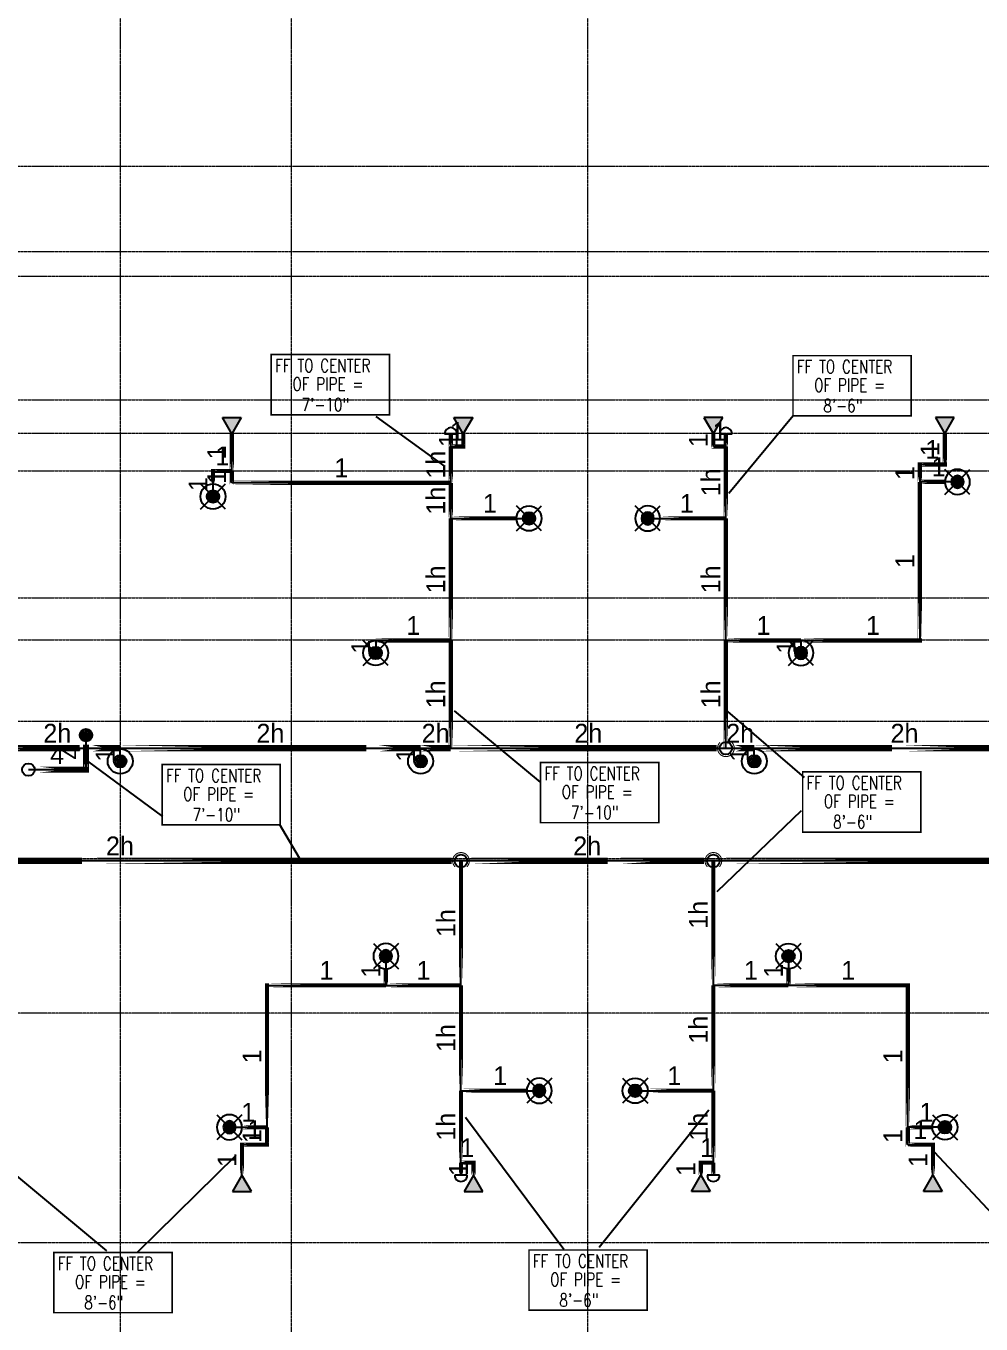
# Model space of a CAD drawing. Header units: inches. Extents: x -3679 to 241, y -496 to 3453.
# Drawn here: x -1729 to -1271, y 50 to 672 of the extents above; entities that cross this region are included whole.
import ezdxf
from ezdxf.enums import TextEntityAlignment as Align

# ---------------------------------------------------------------- set-up
doc = ezdxf.new("R2010")
doc.units = ezdxf.units.IN
doc.header["$MEASUREMENT"] = 0
doc.linetypes.add('Grid Line', pattern=[0.875, 0.5, -0.125, 0.125, -0.125])
for name, color, linetype in [('Coordination', 1, 'Continuous'), ('headdn', 7, 'Continuous'), ('PIPEBL', 4, 'Continuous'), ('pipemn', 6, 'Continuous'), ('PIPESPC', 7, 'Continuous'), ('spk-cap', 7, 'Continuous'), ('spk-pipedrop', 7, 'Continuous'), ('spk-piperise', 7, 'Continuous'), ('TIDYPIPE', 7, 'Continuous')]:
    doc.layers.add(name, color=color, linetype=linetype)
doc.layers.add('S-GRID', color=1, linetype='Continuous', lineweight=9)
doc.styles.add('PDA1', font='ROMAND', dxfattribs={"width": 0.755})
doc.styles.add('PIPE', font='PIPE.SHX')

# ---------------------------------------------------------------- blocks, each defined once
blk = doc.blocks.new('side2')
for p, q in [((0, 0), (7.79, 4.5)), ((7.79, -4.5), (0, 0)), ((7.79, 4.5), (7.79, -4.5))]:
    blk.add_line(p, q)
blk.add_solid([(7.79, -4.5), (0, 0), (7.79, 4.5)])
blk = doc.blocks.new('dpend2')
for p, q in [((-6, -6), (6, 6)), ((6, -6), (-6, 6))]:
    blk.add_line(p, q)
for radius in [6, 3]:
    blk.add_circle((0, 0), radius)
for points in [[(0, 0), (-3, 0), (-2.08, 2.07)], [(0, 0), (-3, 0), (-2.08, -2.07)], [(0, 0), (0, 3), (-2.12, 2.14)], [(0, 0), (0, -3), (-2.12, -2.14)], [(0, 0), (0, 3), (2.12, 2.14)], [(0, 0), (3, 0), (2.08, 2.07)], [(0, 0), (3, 0), (2.08, -2.07)], [(0, 0), (0, -3), (2.12, -2.14)]]:
    blk.add_solid(points)
blk = doc.blocks.new('dpend1')
for radius in [6, 3]:
    blk.add_circle((0, 0), radius)
for points in [[(0.01, 2.97), (-2.53, -1.59), (-2.62, 1.36)], [(0.01, 2.97), (-2.49, -1.59), (2.52, -1.59)], [(2.52, -1.59), (0.01, 2.97), (2.6, 1.47)], [(2.52, -1.59), (-2.53, -1.59), (0.01, -2.98)]]:
    blk.add_solid(points)
blk = doc.blocks.new('rise')
blk.add_circle((0, 0), 3)
blk = doc.blocks.new('PIPESPC')
at = {"layer": 'PIPESPC', "style": 'PIPE', "width": 0.9}
blk.add_attdef('SIZE', text='', height=9, dxfattribs=at).set_placement((0, 4.02), align=Align.CENTER)
at = {"layer": 'PIPESPC', "style": 'PIPE', "flags": 1}
blk.add_attdef('SCHED', (25.3, 3.89), '', height=9, dxfattribs=at)
blk = doc.blocks.new('CAP')
blk.add_line((0, 3), (0, -3))
blk.add_arc((0, 0), 3, 270, 90)
blk = doc.blocks.new('drop')
blk.add_circle((0, 0), 3)
for points in [[(0.01, 2.97), (-2.53, -1.59), (-2.62, 1.36)], [(0.01, 2.97), (-2.49, -1.59), (2.52, -1.59)], [(2.52, -1.59), (0.01, 2.97), (2.6, 1.47)], [(2.52, -1.59), (-2.53, -1.59), (0.01, -2.98)]]:
    blk.add_solid(points)
blk = doc.blocks.new('TIDYRUN')
at = {"const_width": 0.5}
blk.add_lwpolyline([(-2.83, 2.83, -2.414214), (-2.83, -2.83, -1.737895)], format="xyb", dxfattribs=at)

msp = doc.modelspace()

# ---------------------------------------------------------------- linework, layer by layer
at = {"layer": 'Coordination', "color": 1}
for p, q in [((-1392.18, 448.25), (-1361.35, 485.52)), ((-1528.27, 460.99), (-1561.31, 484.98)), ((-1523.94, 343.94), (-1482.6, 309.72)), ((-1392.81, 343.68), (-1356.13, 311.97)), ((-1699.66, 319.74), (-1663.68, 293.31)), ((-1397.75, 257.38), (-1357.43, 296.11)), ((-1598.07, 273.27), (-1607.61, 289.62)), ((-1401.74, 152.54), (-1454.38, 86.77)), ((-1518.48, 149.15), (-1471.36, 85.92)), ((-1628.53, 130.9), (-1676.08, 84.23)), ((-1293.81, 132.6), (-1251.78, 87.62)), ((-1741.45, 127.51), (-1690.51, 85.07))]:
    msp.add_line(p, q, dxfattribs=at)
at = {"layer": 'Coordination', "color": 1, "const_width": 0.75}
for points in [[(-1611.58, 514.65), (-1611.58, 485.78), (-1554.91, 485.78), (-1554.91, 514.65), (-1611.58, 514.65)], [(-1361.47, 514.15), (-1361.47, 485.28), (-1304.79, 485.28), (-1304.79, 514.15), (-1361.47, 514.15)], [(-1663.93, 318.15), (-1663.93, 289.28), (-1607.26, 289.28), (-1607.26, 318.15), (-1663.93, 318.15)], [(-1482.48, 319.18), (-1482.48, 290.31), (-1425.81, 290.31), (-1425.81, 319.18), (-1482.48, 319.18)], [(-1356.81, 314.69), (-1356.81, 285.82), (-1300.14, 285.82), (-1300.14, 314.69), (-1356.81, 314.69)], [(-1715.81, 84.36), (-1715.81, 55.49), (-1659.13, 55.49), (-1659.13, 84.36), (-1715.81, 84.36)], [(-1488.04, 85.54), (-1488.04, 56.67), (-1431.36, 56.67), (-1431.36, 85.54), (-1488.04, 85.54)]]:
    msp.add_lwpolyline(points, dxfattribs=at)
at = {"layer": 'PIPEBL', "color": 1}
for p, q in [((-1630.51, 458.85), (-1630.51, 476.64)), ((-1525.51, 470.64), (-1525.51, 476.64)), ((-1519.51, 470.64), (-1519.51, 476.64)), ((-1399.63, 470.64), (-1399.63, 476.64)), ((-1393.63, 470.64), (-1393.63, 476.64)), ((-1288.63, 476.64), (-1288.63, 462)), ((-1525.51, 453.18), (-1525.51, 470.64)), ((-1525.51, 470.64), (-1519.51, 470.64)), ((-1399.63, 470.64), (-1393.63, 470.64)), ((-1393.63, 436.14), (-1393.63, 470.64)), ((-1288.63, 462), (-1300.62, 462)), ((-1300.62, 462), (-1300.62, 453.64)), ((-1639.51, 446.64), (-1639.51, 458.85)), ((-1639.51, 458.85), (-1630.51, 458.85)), ((-1630.51, 453.18), (-1630.51, 458.85)), ((-1525.51, 453.18), (-1630.51, 453.18)), ((-1525.51, 436.14), (-1525.51, 453.18)), ((-1300.62, 453.64), (-1300.62, 377.64)), ((-1282.63, 453.64), (-1300.62, 453.64)), ((-1525.51, 436.14), (-1488.01, 436.14)), ((-1525.51, 377.64), (-1525.51, 436.14)), ((-1431.13, 436.14), (-1393.63, 436.14)), ((-1393.63, 377.64), (-1393.63, 436.14)), ((-1561.51, 377.64), (-1525.51, 377.64)), ((-1561.51, 377.64), (-1561.51, 371.64)), ((-1525.51, 326), (-1525.51, 377.64)), ((-1393.63, 326), (-1393.63, 377.64)), ((-1393.63, 377.64), (-1357.63, 377.64)), ((-1357.63, 377.64), (-1357.63, 371.64)), ((-1357.63, 377.64), (-1300.62, 377.64)), ((-1684, 319.74), (-1684, 326)), ((-1540, 319.74), (-1540, 326)), ((-1380, 319.74), (-1380, 326)), ((-1520.63, 212.36), (-1520.63, 272)), ((-1399.63, 220.36), (-1399.63, 272)), ((-1556.63, 226.36), (-1556.63, 212.36)), ((-1363.63, 226.36), (-1363.63, 212.36)), ((-1399.63, 161.86), (-1399.63, 220.36)), ((-1613.62, 144.36), (-1613.62, 212.36)), ((-1613.62, 212.36), (-1556.63, 212.36)), ((-1556.63, 212.36), (-1520.63, 212.36)), ((-1520.63, 161.86), (-1520.63, 212.36)), ((-1363.63, 212.36), (-1399.63, 212.36)), ((-1306.38, 212.36), (-1363.63, 212.36)), ((-1306.38, 144.36), (-1306.38, 212.36)), ((-1520.63, 127.36), (-1520.63, 161.86)), ((-1520.63, 161.86), (-1483.13, 161.86)), ((-1437.13, 161.86), (-1399.63, 161.86)), ((-1399.63, 127.36), (-1399.63, 161.86)), ((-1631.62, 144.36), (-1613.62, 144.36)), ((-1613.62, 136), (-1613.62, 144.36)), ((-1306.38, 136), (-1306.38, 144.36)), ((-1288.63, 144.36), (-1306.38, 144.36)), ((-1625.63, 121.36), (-1625.63, 136)), ((-1613.62, 136), (-1625.63, 136)), ((-1306.38, 136), (-1294.38, 136)), ((-1294.38, 121.36), (-1294.38, 136)), ((-1520.63, 127.36), (-1514.63, 127.36)), ((-1520.63, 127.36), (-1520.63, 121.36)), ((-1514.63, 127.36), (-1514.63, 121.36)), ((-1405.63, 127.36), (-1399.63, 127.36)), ((-1405.63, 127.36), (-1405.63, 121.36)), ((-1399.63, 127.36), (-1399.63, 121.36))]:
    msp.add_line(p, q, dxfattribs=at)
at = {"layer": 'pipemn', "color": 1}
for p, q in [((-1700.41, 332.24), (-1700.41, 315.74)), ((-1744.29, 326), (-1684, 326)), ((-1684, 326), (-1540, 326)), ((-1540, 326), (-1525.51, 326)), ((-1525.51, 326), (-1393.63, 326)), ((-1393.63, 326), (-1380, 326)), ((-1380, 326), (-1236, 326)), ((-1728, 315.74), (-1700.41, 315.74)), ((-1520.63, 272), (-1847.63, 272)), ((-1399.63, 272), (-1520.63, 272)), ((-1072.63, 272), (-1399.63, 272))]:
    msp.add_line(p, q, dxfattribs=at)
at = {"layer": 'S-GRID', "linetype": 'Grid Line'}
for p, q in [((-1684, 1771.74), (-1684, -484.26)), ((-1602, 1771.74), (-1602, -484.26)), ((-1460, 1771.74), (-1460, -484.26)), ((-3666.39, 605), (228, 605)), ((-3666.39, 564), (228, 564)), ((228, 552), (-3666.39, 552)), ((-3666.39, 493), (228, 493)), ((-3666.39, 477), (228, 477)), ((-3666.39, 459), (228, 459)), ((-3666.39, 398), (228, 398)), ((-3666.39, 378), (228, 378)), ((-3666.39, 339), (226, 339)), ((228, 273), (-3666.39, 273)), ((228, 199), (-3666.39, 199)), ((228, 89), (-3666.39, 89))]:
    msp.add_line(p, q, dxfattribs=at)
at = {"layer": 'TIDYPIPE', "color": 1}
for points, const_width in [([(-1630.51, 458.85), (-1630.51, 476.64)], 2), ([(-1525.51, 470.64), (-1525.51, 476.64)], 2), ([(-1519.51, 469.64), (-1519.51, 476.64)], 2), ([(-1399.63, 469.64), (-1399.63, 476.64)], 2), ([(-1393.63, 470.64), (-1393.63, 476.64)], 2), ([(-1288.63, 461), (-1288.63, 476.64)], 2), ([(-1525.51, 453.18), (-1525.51, 470.64)], 2), ([(-1525.51, 470.64), (-1518.51, 470.64)], 2), ([(-1400.63, 470.64), (-1393.63, 470.64)], 2), ([(-1393.63, 436.14), (-1393.63, 470.64)], 2), ([(-1639.51, 452.64), (-1639.51, 459.85)], 2), ([(-1301.62, 462), (-1287.63, 462)], 2), ([(-1300.62, 453.64), (-1300.62, 463)], 2), ([(-1640.51, 458.85), (-1630.51, 458.85)], 2), ([(-1631.51, 453.18), (-1525.51, 453.18)], 2), ([(-1630.51, 452.18), (-1630.51, 458.85)], 2), ([(-1525.51, 436.14), (-1525.51, 453.18)], 2), ([(-1300.62, 453.64), (-1288.63, 453.64)], 2), ([(-1300.62, 376.64), (-1300.62, 453.64)], 2), ([(-1525.51, 377.64), (-1525.51, 436.14)], 2), ([(-1525.51, 436.14), (-1494.01, 436.14)], 2), ([(-1425.13, 436.14), (-1393.63, 436.14)], 2), ([(-1393.63, 377.64), (-1393.63, 436.14)], 2), ([(-1562.51, 377.64), (-1525.51, 377.64)], 2), ([(-1525.51, 326), (-1525.51, 377.64)], 2), ([(-1393.63, 377.64), (-1357.63, 377.64)], 2), ([(-1393.63, 326), (-1393.63, 377.64)], 2), ([(-1357.63, 377.64), (-1299.62, 377.64)], 2), ([(-1744.29, 326), (-1703.41, 326)], 3), ([(-1700.41, 314.24), (-1700.41, 327.74)], 3), ([(-1697.41, 326), (-1684, 326)], 3), ([(-1684, 326), (-1565.95, 326)], 3), ([(-1559.95, 326), (-1540, 326)], 3), ([(-1540, 326), (-1525.51, 326)], 3), ([(-1525.51, 326), (-1398.13, 326)], 3), ([(-1389.13, 326), (-1380, 326)], 3), ([(-1380, 326), (-1313.95, 326)], 3), ([(-1307.95, 326), (-1236, 326)], 3), ([(-1723.5, 315.74), (-1698.91, 315.74)], 3), ([(-1843.13, 272), (-1702.38, 272)], 3), ([(-1696.38, 272), (-1525.13, 272)], 3), ([(-1520.63, 212.36), (-1520.63, 272)], 2), ([(-1516.13, 272), (-1450.38, 272)], 3), ([(-1444.38, 272), (-1404.13, 272)], 3), ([(-1399.63, 212.36), (-1399.63, 272)], 2), ([(-1395.13, 272), (-1198.38, 272)], 3), ([(-1556.63, 212.36), (-1556.63, 220.36)], 2), ([(-1363.63, 212.36), (-1363.63, 220.36)], 2), ([(-1614.62, 212.36), (-1556.63, 212.36)], 2), ([(-1613.62, 144.36), (-1613.62, 213.36)], 2), ([(-1556.63, 212.36), (-1520.63, 212.36)], 2), ([(-1520.63, 161.86), (-1520.63, 212.36)], 2), ([(-1399.63, 161.86), (-1399.63, 212.36)], 2), ([(-1399.63, 212.36), (-1363.63, 212.36)], 2), ([(-1363.63, 212.36), (-1305.38, 212.36)], 2), ([(-1306.38, 144.36), (-1306.38, 213.36)], 2), ([(-1520.63, 161.86), (-1489.13, 161.86)], 2), ([(-1520.63, 127.36), (-1520.63, 161.86)], 2), ([(-1431.13, 161.86), (-1399.63, 161.86)], 2), ([(-1399.63, 127.36), (-1399.63, 161.86)], 2), ([(-1625.63, 144.36), (-1613.62, 144.36)], 2), ([(-1613.62, 135), (-1613.62, 144.36)], 2), ([(-1306.38, 144.36), (-1294.63, 144.36)], 2), ([(-1306.38, 135), (-1306.38, 144.36)], 2), ([(-1626.63, 136), (-1612.62, 136)], 2), ([(-1625.63, 121.36), (-1625.63, 137)], 2), ([(-1307.38, 136), (-1293.38, 136)], 2), ([(-1294.38, 121.36), (-1294.38, 137)], 2), ([(-1520.63, 127.36), (-1513.63, 127.36)], 2), ([(-1520.63, 121.36), (-1520.63, 127.36)], 2), ([(-1514.63, 121.36), (-1514.63, 128.36)], 2), ([(-1406.63, 127.36), (-1399.63, 127.36)], 2), ([(-1405.63, 121.36), (-1405.63, 128.36)], 2), ([(-1399.63, 121.36), (-1399.63, 127.36)], 2)]:
    msp.add_lwpolyline(points, close=True, dxfattribs=dict(at, const_width=const_width))

# ---------------------------------------------------------------- block references
at = {"layer": 'headdn', "color": 1}
for name, p, rotation in [('side2', (-1630.51, 476.64), 90), ('side2', (-1519.51, 476.64), 90), ('dpend2', (-1363.63, 226.36), 180), ('dpend2', (-1437.13, 161.86), 180), ('dpend2', (-1288.63, 144.36), 180), ('side2', (-1405.63, 121.36), 270), ('side2', (-1294.38, 121.36), 270)]:
    msp.add_blockref(name, p, dxfattribs=dict(at, rotation=rotation))
at = {"layer": 'headdn', "color": 1, "extrusion": (0, 0, -1), "zscale": -1}
for name, p, rotation in [('side2', (1399.63, 476.64), 90), ('side2', (1288.63, 476.64), 90), ('dpend2', (1556.63, 226.36), 180), ('dpend2', (1483.13, 161.86), 180), ('dpend2', (1631.62, 144.36), 180), ('side2', (1625.63, 121.36), 270), ('side2', (1514.63, 121.36), 270)]:
    msp.add_blockref(name, p, dxfattribs=dict(at, rotation=rotation))
for p in [(1282.63, 453.64), (1431.13, 436.14), (1357.63, 371.64)]:
    msp.add_blockref('dpend2', p, dxfattribs=at)
at = {"layer": 'headdn', "color": 1}
for name, p in [('dpend2', (-1639.51, 446.64)), ('dpend2', (-1488.01, 436.14)), ('dpend2', (-1561.51, 371.64)), ('dpend1', (-1684, 319.74)), ('dpend1', (-1540, 319.74)), ('dpend1', (-1380, 319.74))]:
    msp.add_blockref(name, p, dxfattribs=at)
at = {"layer": 'PIPESPC', "color": 1}
ref = msp.add_blockref('PIPESPC', (-1522.51, 470.64), dxfattribs=at)
ref.add_attrib('SIZE', '1', dxfattribs={"color": 0, "height": 9, "style": 'PIPE'}).set_placement((-1522.51, 470.64), align=Align.BOTTOM_CENTER)
ref = msp.add_blockref('PIPESPC', (-1396.63, 470.64), dxfattribs=at)
ref.add_attrib('SIZE', '1', dxfattribs={"color": 0, "height": 9, "style": 'PIPE'}).set_placement((-1396.63, 470.64), align=Align.BOTTOM_CENTER)
ref = msp.add_blockref('PIPESPC', (-1519.51, 473.64), dxfattribs=dict(at, rotation=90))
ref.add_attrib('SIZE', '1', dxfattribs={"color": 0, "height": 9, "rotation": 90, "style": 'PIPE'}).set_placement((-1519.51, 473.64), align=Align.BOTTOM_CENTER)
ref = msp.add_blockref('PIPESPC', (-1399.63, 473.64), dxfattribs=dict(at, rotation=90))
ref.add_attrib('SIZE', '1', dxfattribs={"color": 0, "height": 9, "rotation": 90, "style": 'PIPE'}).set_placement((-1399.63, 473.64), align=Align.BOTTOM_CENTER)
ref = msp.add_blockref('PIPESPC', (-1294.63, 462), dxfattribs=at)
ref.add_attrib('SIZE', '1', dxfattribs={"color": 0, "height": 9, "style": 'PIPE'}).set_placement((-1294.63, 462), align=Align.BOTTOM_CENTER)
ref = msp.add_blockref('PIPESPC', (-1630.51, 467.74), dxfattribs=dict(at, rotation=90.00000065329459))
ref.add_attrib('SIZE', '1', dxfattribs={"color": 0, "height": 9, "rotation": 90, "style": 'PIPE'}).set_placement((-1630.51, 467.74), align=Align.BOTTOM_CENTER)
ref = msp.add_blockref('PIPESPC', (-1635.01, 458.85), dxfattribs=at)
ref.add_attrib('SIZE', '1', dxfattribs={"color": 0, "height": 9, "style": 'PIPE'}).set_placement((-1635.01, 458.85), align=Align.BOTTOM_CENTER)
ref = msp.add_blockref('PIPESPC', (-1525.51, 461.91), dxfattribs=dict(at, rotation=90))
ref.add_attrib('SIZE', '1h', dxfattribs={"color": 0, "height": 9, "rotation": 90, "style": 'PIPE'}).set_placement((-1525.51, 461.91), align=Align.BOTTOM_CENTER)
ref = msp.add_blockref('PIPESPC', (-1288.63, 469.32), dxfattribs=dict(at, rotation=90))
ref.add_attrib('SIZE', '1', dxfattribs={"color": 0, "height": 9, "rotation": 90, "style": 'PIPE'}).set_placement((-1288.63, 469.32), align=Align.BOTTOM_CENTER)
ref = msp.add_blockref('PIPESPC', (-1578.01, 453.18), dxfattribs=at)
ref.add_attrib('SIZE', '1', dxfattribs={"color": 0, "height": 9, "style": 'PIPE'}).set_placement((-1578.01, 453.18), align=Align.BOTTOM_CENTER)
ref = msp.add_blockref('PIPESPC', (-1300.62, 457.82), dxfattribs=dict(at, rotation=90))
ref.add_attrib('SIZE', '1', dxfattribs={"color": 0, "height": 9, "rotation": 90, "style": 'PIPE'}).set_placement((-1300.62, 457.82), align=Align.BOTTOM_CENTER)
ref = msp.add_blockref('PIPESPC', (-1291.63, 453.64), dxfattribs=at)
ref.add_attrib('SIZE', '1', dxfattribs={"color": 0, "height": 9, "style": 'PIPE'}).set_placement((-1291.63, 453.64), align=Align.BOTTOM_CENTER)
ref = msp.add_blockref('PIPESPC', (-1639.51, 452.58), dxfattribs=dict(at, rotation=90.00000225886933))
ref.add_attrib('SIZE', '1', dxfattribs={"color": 0, "height": 9, "rotation": 90, "style": 'PIPE'}).set_placement((-1639.51, 452.58), align=Align.BOTTOM_CENTER)
ref = msp.add_blockref('PIPESPC', (-1630.51, 456.02), dxfattribs=dict(at, rotation=90.00000065329095))
ref.add_attrib('SIZE', '1', dxfattribs={"color": 0, "height": 9, "rotation": 90, "style": 'PIPE'}).set_placement((-1630.51, 456.02), align=Align.BOTTOM_CENTER)
ref = msp.add_blockref('PIPESPC', (-1393.63, 453.39), dxfattribs=dict(at, rotation=90))
ref.add_attrib('SIZE', '1h', dxfattribs={"color": 0, "height": 9, "rotation": 90, "style": 'PIPE'}).set_placement((-1393.63, 453.39), align=Align.BOTTOM_CENTER)
ref = msp.add_blockref('PIPESPC', (-1525.51, 444.66), dxfattribs=dict(at, rotation=90))
ref.add_attrib('SIZE', '1h', dxfattribs={"color": 0, "height": 9, "rotation": 90, "style": 'PIPE'}).set_placement((-1525.51, 444.66), align=Align.BOTTOM_CENTER)
ref = msp.add_blockref('PIPESPC', (-1506.76, 436.14), dxfattribs=at)
ref.add_attrib('SIZE', '1', dxfattribs={"color": 0, "height": 9, "style": 'PIPE'}).set_placement((-1506.76, 436.14), align=Align.BOTTOM_CENTER)
ref = msp.add_blockref('PIPESPC', (-1412.38, 436.14), dxfattribs=at)
ref.add_attrib('SIZE', '1', dxfattribs={"color": 0, "height": 9, "style": 'PIPE'}).set_placement((-1412.38, 436.14), align=Align.BOTTOM_CENTER)
ref = msp.add_blockref('PIPESPC', (-1300.62, 415.64), dxfattribs=dict(at, rotation=90))
ref.add_attrib('SIZE', '1', dxfattribs={"color": 0, "height": 9, "rotation": 90, "style": 'PIPE'}).set_placement((-1300.62, 415.64), align=Align.BOTTOM_CENTER)
ref = msp.add_blockref('PIPESPC', (-1525.51, 406.89), dxfattribs=dict(at, rotation=90))
ref.add_attrib('SIZE', '1h', dxfattribs={"color": 0, "height": 9, "rotation": 90, "style": 'PIPE'}).set_placement((-1525.51, 406.89), align=Align.BOTTOM_CENTER)
ref = msp.add_blockref('PIPESPC', (-1393.63, 406.89), dxfattribs=dict(at, rotation=89.99999999999821))
ref.add_attrib('SIZE', '1h', dxfattribs={"color": 0, "height": 9, "rotation": 90, "style": 'PIPE'}).set_placement((-1393.63, 406.89), align=Align.BOTTOM_CENTER)
ref = msp.add_blockref('PIPESPC', (-1543.51, 377.64), dxfattribs=at)
ref.add_attrib('SIZE', '1', dxfattribs={"color": 0, "height": 9, "style": 'PIPE'}).set_placement((-1543.51, 377.64), align=Align.BOTTOM_CENTER)
ref = msp.add_blockref('PIPESPC', (-1375.63, 377.64), dxfattribs=at)
ref.add_attrib('SIZE', '1', dxfattribs={"color": 0, "height": 9, "style": 'PIPE'}).set_placement((-1375.63, 377.64), align=Align.BOTTOM_CENTER)
ref = msp.add_blockref('PIPESPC', (-1323.13, 377.64), dxfattribs=at)
ref.add_attrib('SIZE', '1', dxfattribs={"color": 0, "height": 9, "style": 'PIPE'}).set_placement((-1323.13, 377.64), align=Align.BOTTOM_CENTER)
ref = msp.add_blockref('PIPESPC', (-1561.51, 374.64), dxfattribs=dict(at, rotation=90))
ref.add_attrib('SIZE', '1', dxfattribs={"color": 0, "height": 9, "rotation": 90, "style": 'PIPE'}).set_placement((-1561.51, 374.64), align=Align.BOTTOM_CENTER)
ref = msp.add_blockref('PIPESPC', (-1357.63, 374.64), dxfattribs=dict(at, rotation=90))
ref.add_attrib('SIZE', '1', dxfattribs={"color": 0, "height": 9, "rotation": 90, "style": 'PIPE'}).set_placement((-1357.63, 374.64), align=Align.BOTTOM_CENTER)
ref = msp.add_blockref('PIPESPC', (-1525.51, 351.82), dxfattribs=dict(at, rotation=90))
ref.add_attrib('SIZE', '1h', dxfattribs={"color": 0, "height": 9, "rotation": 90, "style": 'PIPE'}).set_placement((-1525.51, 351.82), align=Align.BOTTOM_CENTER)
ref = msp.add_blockref('PIPESPC', (-1393.63, 351.82), dxfattribs=dict(at, rotation=90.00000000000203))
ref.add_attrib('SIZE', '1h', dxfattribs={"color": 0, "height": 9, "rotation": 90, "style": 'PIPE'}).set_placement((-1393.63, 351.82), align=Align.BOTTOM_CENTER)
ref = msp.add_blockref('PIPESPC', (-1714.14, 326), dxfattribs=at)
ref.add_attrib('SIZE', '2h', dxfattribs={"color": 0, "height": 9, "style": 'PIPE'}).set_placement((-1714.14, 326), align=Align.BOTTOM_CENTER)
ref = msp.add_blockref('PIPESPC', (-1612, 326), dxfattribs=at)
ref.add_attrib('SIZE', '2h', dxfattribs={"color": 0, "height": 9, "style": 'PIPE'}).set_placement((-1612, 326), align=Align.BOTTOM_CENTER)
ref = msp.add_blockref('PIPESPC', (-1532.76, 326), dxfattribs=at)
ref.add_attrib('SIZE', '2h', dxfattribs={"color": 0, "height": 9, "style": 'PIPE'}).set_placement((-1532.76, 326), align=Align.BOTTOM_CENTER)
ref = msp.add_blockref('PIPESPC', (-1459.57, 326), dxfattribs=at)
ref.add_attrib('SIZE', '2h', dxfattribs={"color": 0, "height": 9, "style": 'PIPE'}).set_placement((-1459.57, 326), align=Align.BOTTOM_CENTER)
ref = msp.add_blockref('PIPESPC', (-1386.81, 326), dxfattribs=at)
ref.add_attrib('SIZE', '2h', dxfattribs={"color": 0, "height": 9, "style": 'PIPE'}).set_placement((-1386.81, 326), align=Align.BOTTOM_CENTER)
ref = msp.add_blockref('PIPESPC', (-1308, 326), dxfattribs=at)
ref.add_attrib('SIZE', '2h', dxfattribs={"color": 0, "height": 9, "style": 'PIPE'}).set_placement((-1308, 326), align=Align.BOTTOM_CENTER)
ref = msp.add_blockref('PIPESPC', (-1714.21, 315.74), dxfattribs=at)
ref.add_attrib('SIZE', '4', dxfattribs={"color": 0, "height": 9, "style": 'PIPE'}).set_placement((-1714.21, 315.74), align=Align.BOTTOM_CENTER)
ref = msp.add_blockref('PIPESPC', (-1700.41, 323.99), dxfattribs=dict(at, rotation=90))
ref.add_attrib('SIZE', '4', dxfattribs={"color": 0, "height": 9, "rotation": 90, "style": 'PIPE'}).set_placement((-1700.41, 323.99), align=Align.BOTTOM_CENTER)
ref = msp.add_blockref('PIPESPC', (-1684, 322.87), dxfattribs=dict(at, rotation=90))
ref.add_attrib('SIZE', '1', dxfattribs={"color": 0, "height": 9, "rotation": 90, "style": 'PIPE'}).set_placement((-1684, 322.87), align=Align.BOTTOM_CENTER)
ref = msp.add_blockref('PIPESPC', (-1540, 322.87), dxfattribs=dict(at, rotation=90))
ref.add_attrib('SIZE', '1', dxfattribs={"color": 0, "height": 9, "rotation": 90, "style": 'PIPE'}).set_placement((-1540, 322.87), align=Align.BOTTOM_CENTER)
ref = msp.add_blockref('PIPESPC', (-1380, 322.87), dxfattribs=dict(at, rotation=90))
ref.add_attrib('SIZE', '1', dxfattribs={"color": 0, "height": 9, "rotation": 90, "style": 'PIPE'}).set_placement((-1380, 322.87), align=Align.BOTTOM_CENTER)
ref = msp.add_blockref('PIPESPC', (-1684.13, 272), dxfattribs=at)
ref.add_attrib('SIZE', '2h', dxfattribs={"color": 0, "height": 9, "style": 'PIPE'}).set_placement((-1684.13, 272), align=Align.BOTTOM_CENTER)
ref = msp.add_blockref('PIPESPC', (-1460.13, 272), dxfattribs=at)
ref.add_attrib('SIZE', '2h', dxfattribs={"color": 0, "height": 9, "style": 'PIPE'}).set_placement((-1460.13, 272), align=Align.BOTTOM_CENTER)
ref = msp.add_blockref('PIPESPC', (-1399.63, 246.18), dxfattribs=dict(at, rotation=90))
ref.add_attrib('SIZE', '1h', dxfattribs={"color": 0, "height": 9, "rotation": 90, "style": 'PIPE'}).set_placement((-1399.63, 246.18), align=Align.BOTTOM_CENTER)
ref = msp.add_blockref('PIPESPC', (-1520.63, 242.18), dxfattribs=dict(at, rotation=90))
ref.add_attrib('SIZE', '1h', dxfattribs={"color": 0, "height": 9, "rotation": 90, "style": 'PIPE'}).set_placement((-1520.63, 242.18), align=Align.BOTTOM_CENTER)
ref = msp.add_blockref('PIPESPC', (-1585.13, 212.36), dxfattribs=at)
ref.add_attrib('SIZE', '1', dxfattribs={"color": 0, "height": 9, "style": 'PIPE'}).set_placement((-1585.13, 212.36), align=Align.BOTTOM_CENTER)
ref = msp.add_blockref('PIPESPC', (-1538.63, 212.36), dxfattribs=at)
ref.add_attrib('SIZE', '1', dxfattribs={"color": 0, "height": 9, "style": 'PIPE'}).set_placement((-1538.63, 212.36), align=Align.BOTTOM_CENTER)
ref = msp.add_blockref('PIPESPC', (-1381.63, 212.36), dxfattribs=at)
ref.add_attrib('SIZE', '1', dxfattribs={"color": 0, "height": 9, "style": 'PIPE'}).set_placement((-1381.63, 212.36), align=Align.BOTTOM_CENTER)
ref = msp.add_blockref('PIPESPC', (-1335, 212.36), dxfattribs=at)
ref.add_attrib('SIZE', '1', dxfattribs={"color": 0, "height": 9, "style": 'PIPE'}).set_placement((-1335, 212.36), align=Align.BOTTOM_CENTER)
ref = msp.add_blockref('PIPESPC', (-1556.63, 219.36), dxfattribs=dict(at, rotation=90.00000000000091))
ref.add_attrib('SIZE', '1', dxfattribs={"color": 0, "height": 9, "rotation": 90, "style": 'PIPE'}).set_placement((-1556.63, 219.36), align=Align.BOTTOM_CENTER)
ref = msp.add_blockref('PIPESPC', (-1363.63, 219.36), dxfattribs=dict(at, rotation=90))
ref.add_attrib('SIZE', '1', dxfattribs={"color": 0, "height": 9, "rotation": 90, "style": 'PIPE'}).set_placement((-1363.63, 219.36), align=Align.BOTTOM_CENTER)
ref = msp.add_blockref('PIPESPC', (-1520.63, 187.11), dxfattribs=dict(at, rotation=90))
ref.add_attrib('SIZE', '1h', dxfattribs={"color": 0, "height": 9, "rotation": 90, "style": 'PIPE'}).set_placement((-1520.63, 187.11), align=Align.BOTTOM_CENTER)
ref = msp.add_blockref('PIPESPC', (-1399.63, 191.11), dxfattribs=dict(at, rotation=90))
ref.add_attrib('SIZE', '1h', dxfattribs={"color": 0, "height": 9, "rotation": 90, "style": 'PIPE'}).set_placement((-1399.63, 191.11), align=Align.BOTTOM_CENTER)
ref = msp.add_blockref('PIPESPC', (-1613.62, 178.36), dxfattribs=dict(at, rotation=90))
ref.add_attrib('SIZE', '1', dxfattribs={"color": 0, "height": 9, "rotation": 90, "style": 'PIPE'}).set_placement((-1613.62, 178.36), align=Align.BOTTOM_CENTER)
ref = msp.add_blockref('PIPESPC', (-1306.38, 178.36), dxfattribs=dict(at, rotation=90))
ref.add_attrib('SIZE', '1', dxfattribs={"color": 0, "height": 9, "rotation": 90, "style": 'PIPE'}).set_placement((-1306.38, 178.36), align=Align.BOTTOM_CENTER)
ref = msp.add_blockref('PIPESPC', (-1501.88, 161.86), dxfattribs=at)
ref.add_attrib('SIZE', '1', dxfattribs={"color": 0, "height": 9, "style": 'PIPE'}).set_placement((-1501.88, 161.86), align=Align.BOTTOM_CENTER)
ref = msp.add_blockref('PIPESPC', (-1418.38, 161.86), dxfattribs=at)
ref.add_attrib('SIZE', '1', dxfattribs={"color": 0, "height": 9, "style": 'PIPE'}).set_placement((-1418.38, 161.86), align=Align.BOTTOM_CENTER)
ref = msp.add_blockref('PIPESPC', (-1622.62, 144.36), dxfattribs=at)
ref.add_attrib('SIZE', '1', dxfattribs={"color": 0, "height": 9, "style": 'PIPE'}).set_placement((-1622.62, 144.36), align=Align.BOTTOM_CENTER)
ref = msp.add_blockref('PIPESPC', (-1297.5, 144.36), dxfattribs=at)
ref.add_attrib('SIZE', '1', dxfattribs={"color": 0, "height": 9, "style": 'PIPE'}).set_placement((-1297.5, 144.36), align=Align.BOTTOM_CENTER)
ref = msp.add_blockref('PIPESPC', (-1520.63, 144.61), dxfattribs=dict(at, rotation=90))
ref.add_attrib('SIZE', '1h', dxfattribs={"color": 0, "height": 9, "rotation": 90, "style": 'PIPE'}).set_placement((-1520.63, 144.61), align=Align.BOTTOM_CENTER)
ref = msp.add_blockref('PIPESPC', (-1399.63, 144.61), dxfattribs=dict(at, rotation=90))
ref.add_attrib('SIZE', '1h', dxfattribs={"color": 0, "height": 9, "rotation": 90, "style": 'PIPE'}).set_placement((-1399.63, 144.61), align=Align.BOTTOM_CENTER)
ref = msp.add_blockref('PIPESPC', (-1619.63, 136), dxfattribs=at)
ref.add_attrib('SIZE', '1', dxfattribs={"color": 0, "height": 9, "style": 'PIPE'}).set_placement((-1619.63, 136), align=Align.BOTTOM_CENTER)
ref = msp.add_blockref('PIPESPC', (-1300.38, 136), dxfattribs=at)
ref.add_attrib('SIZE', '1', dxfattribs={"color": 0, "height": 9, "style": 'PIPE'}).set_placement((-1300.38, 136), align=Align.BOTTOM_CENTER)
ref = msp.add_blockref('PIPESPC', (-1613.62, 140.18), dxfattribs=dict(at, rotation=90))
ref.add_attrib('SIZE', '1', dxfattribs={"color": 0, "height": 9, "rotation": 90, "style": 'PIPE'}).set_placement((-1613.62, 140.18), align=Align.BOTTOM_CENTER)
ref = msp.add_blockref('PIPESPC', (-1517.63, 127.36), dxfattribs=at)
ref.add_attrib('SIZE', '1', dxfattribs={"color": 0, "height": 9, "style": 'PIPE'}).set_placement((-1517.63, 127.36), align=Align.BOTTOM_CENTER)
ref = msp.add_blockref('PIPESPC', (-1402.63, 127.36), dxfattribs=at)
ref.add_attrib('SIZE', '1', dxfattribs={"color": 0, "height": 9, "style": 'PIPE'}).set_placement((-1402.63, 127.36), align=Align.BOTTOM_CENTER)
ref = msp.add_blockref('PIPESPC', (-1306.38, 140.18), dxfattribs=dict(at, rotation=90))
ref.add_attrib('SIZE', '1', dxfattribs={"color": 0, "height": 9, "rotation": 90, "style": 'PIPE'}).set_placement((-1306.38, 140.18), align=Align.BOTTOM_CENTER)
ref = msp.add_blockref('PIPESPC', (-1625.63, 128.68), dxfattribs=dict(at, rotation=90.00000000001245))
ref.add_attrib('SIZE', '1', dxfattribs={"color": 0, "height": 9, "rotation": 90, "style": 'PIPE'}).set_placement((-1625.63, 128.68), align=Align.BOTTOM_CENTER)
ref = msp.add_blockref('PIPESPC', (-1294.38, 128.68), dxfattribs=dict(at, rotation=90))
ref.add_attrib('SIZE', '1', dxfattribs={"color": 0, "height": 9, "rotation": 90, "style": 'PIPE'}).set_placement((-1294.38, 128.68), align=Align.BOTTOM_CENTER)
ref = msp.add_blockref('PIPESPC', (-1514.63, 124.36), dxfattribs=dict(at, rotation=90))
ref.add_attrib('SIZE', '1', dxfattribs={"color": 0, "height": 9, "rotation": 90, "style": 'PIPE'}).set_placement((-1514.63, 124.36), align=Align.BOTTOM_CENTER)
ref = msp.add_blockref('PIPESPC', (-1405.63, 124.36), dxfattribs=dict(at, rotation=90))
ref.add_attrib('SIZE', '1', dxfattribs={"color": 0, "height": 9, "rotation": 90, "style": 'PIPE'}).set_placement((-1405.63, 124.36), align=Align.BOTTOM_CENTER)
at = {"layer": 'spk-cap', "color": 1}
for p, rotation in [((-1525.51, 476.64), 90.00000000002773), ((-1393.63, 476.64), 90.00000000002773), ((-1520.63, 121.36), 270.0000000000834), ((-1399.63, 121.36), 270.0000000000834)]:
    msp.add_blockref('CAP', p, dxfattribs=dict(at, rotation=rotation))
at = {"layer": 'spk-pipedrop', "color": 1, "rotation": 270.0000000000834}
msp.add_blockref('drop', (-1700.41, 332.24), dxfattribs=at)
at = {"layer": 'spk-piperise', "color": 1}
for p, rotation in [((-1393.63, 326), 180.0000000000556), ((-1728, 315.74), 180.0000000000556), ((-1520.63, 272), 90.00000000002773), ((-1399.63, 272), 90.00000000002773)]:
    msp.add_blockref('rise', p, dxfattribs=dict(at, rotation=rotation))
at = {"layer": 'TIDYPIPE', "color": 1}
for p, rotation in [((-1393.63, 326), 270.000000000002), ((-1520.63, 272), 89.99999999999542), ((-1399.63, 272), 90.00000000000132)]:
    msp.add_blockref('TIDYRUN', p, dxfattribs=dict(at, rotation=rotation))

# ---------------------------------------------------------------- texts
at = {"layer": 'Coordination', "color": 1, "style": 'PDA1', "width": 0.755}
for s, p in [('FF TO CENTER', (-1609.7, 506.22)), ('FF TO CENTER', (-1359.58, 505.72)), ('OF PIPE = ', (-1601.45, 497.37)), ('OF PIPE = ', (-1351.33, 496.87)), ('7\'-10"', (-1597.02, 487.51)), ('8\'-6"', (-1346.9, 487.01)), ('FF TO CENTER', (-1662.05, 309.72)), ('FF TO CENTER', (-1480.6, 310.76)), ('FF TO CENTER', (-1354.93, 306.26)), ('OF PIPE = ', (-1653.79, 300.87)), ('OF PIPE = ', (-1472.35, 301.9)), ('OF PIPE = ', (-1346.68, 297.41)), ('7\'-10"', (-1649.36, 291.01)), ('7\'-10"', (-1467.92, 292.05)), ('8\'-6"', (-1342.25, 287.55)), ('FF TO CENTER', (-1713.93, 75.94)), ('FF TO CENTER', (-1486.16, 77.11)), ('OF PIPE = ', (-1705.67, 67.08)), ('OF PIPE = ', (-1477.9, 68.26)), ('8\'-6"', (-1701.24, 57.23)), ('8\'-6"', (-1473.47, 58.4))]:
    msp.add_text(s, height=6.3, dxfattribs=at).set_placement(p)

doc.saveas('drawing.dxf')
